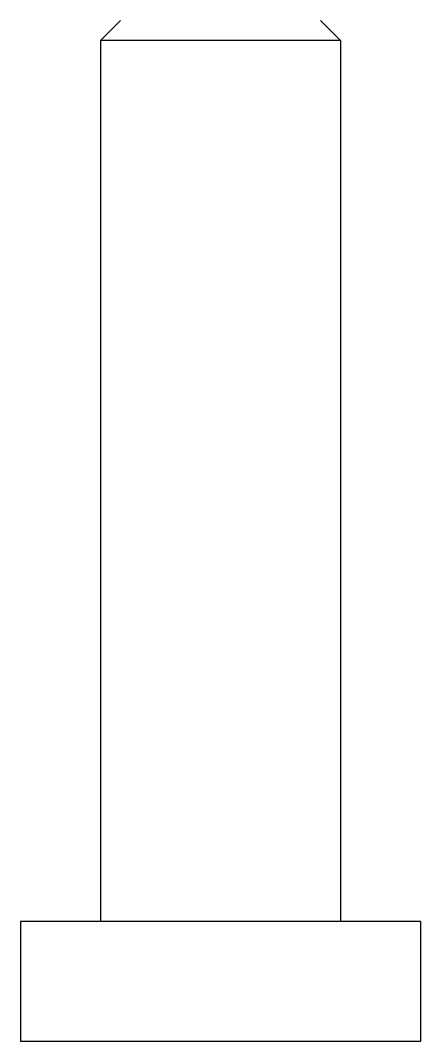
# Model space of a CAD drawing. Extents: x -0.63 to 0.62, y -3.19 to 0.
import ezdxf

# ---------------------------------------------------------------- set-up
doc = ezdxf.new("R2010")
doc.units = 0
doc.header["$MEASUREMENT"] = 0
doc.layers.get('0').update_dxf_attribs({"linetype": 'CONTINUOUS'})

msp = doc.modelspace()

# ---------------------------------------------------------------- linework, layer by layer
for p, q in [((-0.375, -0.0625), (-0.3125, 0)), ((0.375, -0.0625), (0.3125, 0)), ((0.375, -0.0625), (-0.375, -0.0625)), ((-0.375, -0.0625), (-0.375, -2.8125)), ((0.375, -0.0625), (0.375, -2.8125)), ((-0.625, -2.8125), (-0.625, -3.1875)), ((0.625, -2.8125), (-0.625, -2.8125)), ((0.625, -2.8125), (0.625, -3.1875)), ((0.625, -3.1875), (-0.625, -3.1875))]:
    msp.add_line(p, q)

doc.saveas('drawing.dxf')
